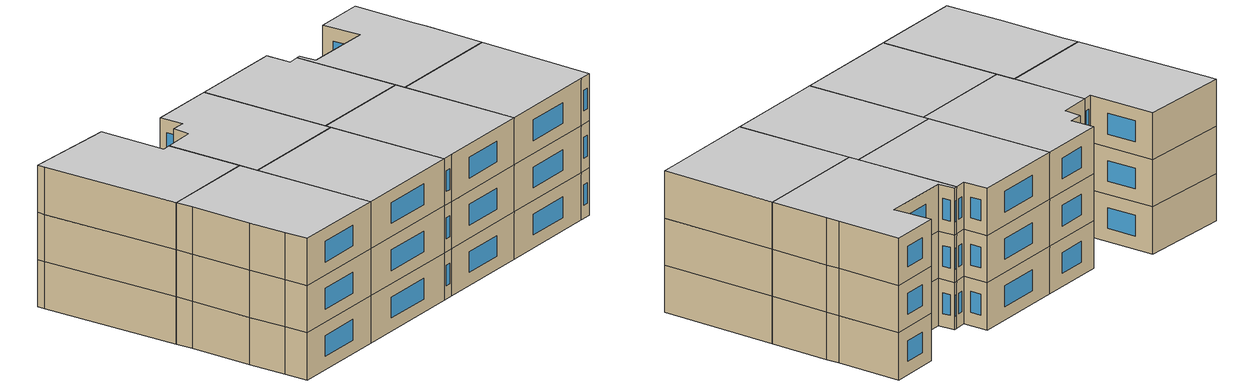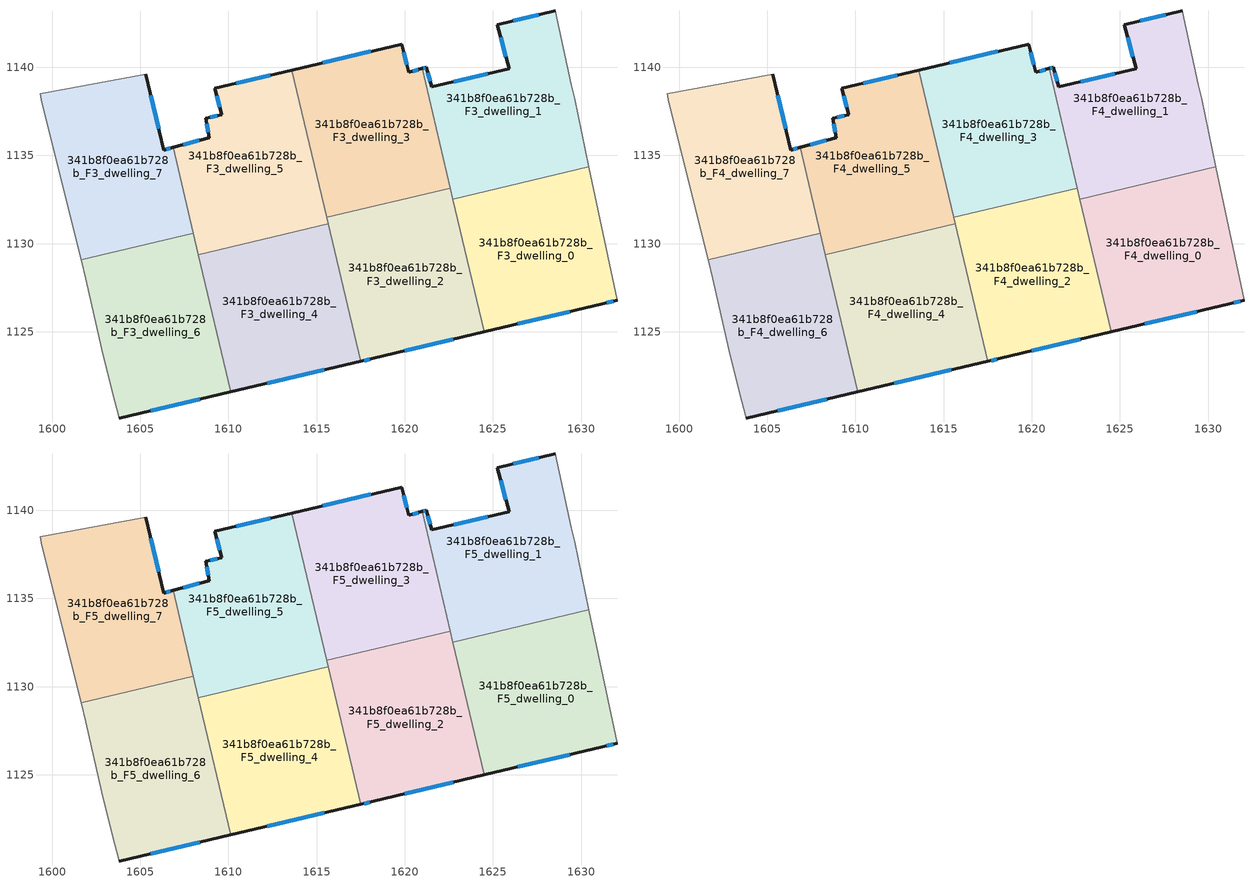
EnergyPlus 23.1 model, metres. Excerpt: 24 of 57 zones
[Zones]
341b8f0ea61b728b_F3_dwelling_0
 floor to 341b8f0ea61b728b_F2_dwelling_0 (EU_floor_Construction): 1630.45,1134.35 1632.04,1126.79 1631.23,1126.59 1624.51,1124.99 1622.74,1132.53 z9
 wall outside (EU_wall_Construction): 1624.51,1124.99 1631.23,1126.59 1632.04,1126.79 z9:12
 wall to 341b8f0ea61b728b_F3_dwelling_1 (EU_wall_Construction): 1630.45,1134.35 1622.74,1132.53 z9:12
 wall adiabatic (EU_wall_Construction): 1632.04,1126.79 1630.45,1134.35 z9:12
 wall to 341b8f0ea61b728b_F3_dwelling_2 (EU_wall_Construction): 1622.74,1132.53 1624.51,1124.99 z9:12
 window (EU_Window_Construction): 1626.4,1125.44 1629.35,1126.15 / 1631.46,1126.65 1631.81,1126.74 z9.84:11.16
341b8f0ea61b728b_F3_dwelling_1
 floor to 341b8f0ea61b728b_F2_dwelling_1 (EU_floor_Construction): 1628.54,1143.21 1629.44,1139 1629.64,1138.2 1630.45,1134.35 1622.74,1132.53 1620.99,1139.93 1621.23,1140.01 1621.53,1138.91 1625.94,1139.91 1625.23,1142.41 z9
 wall outside (EU_wall_Construction): 1628.54,1143.21 1625.23,1142.41 1625.94,1139.91 1621.53,1138.91 1621.23,1140.01 1620.99,1139.93 z9:12
 wall adiabatic (EU_wall_Construction): 1630.45,1134.35 1629.64,1138.2 1629.44,1139 1628.54,1143.21 z9:12
 wall to 341b8f0ea61b728b_F3_dwelling_3 (EU_wall_Construction): 1620.99,1139.93 1622.59,1133.15 z9:12
 wall to 341b8f0ea61b728b_F3_dwelling_2 (EU_wall_Construction): 1622.59,1133.15 1622.74,1132.53 z9:12
 window (EU_Window_Construction): 1621.16,1139.99 1621.06,1139.95 / 1621.45,1139.21 1621.32,1139.7 / 1624.7,1139.62 1622.77,1139.19 / 1625.43,1141.71 1625.74,1140.61 / 1627.61,1142.98 1626.16,1142.63 z9.84:11.16
341b8f0ea61b728b_F3_dwelling_2
 floor to 341b8f0ea61b728b_F2_dwelling_2 (EU_floor_Construction): 1622.59,1133.15 1624.51,1124.99 1618.22,1123.5 1617.49,1123.32 1615.57,1131.5 z9
 wall outside (EU_wall_Construction): 1617.49,1123.32 1618.22,1123.5 1624.51,1124.99 z9:12
 wall to 341b8f0ea61b728b_F3_dwelling_3 (EU_wall_Construction): 1622.59,1133.15 1615.57,1131.5 z9:12
 wall to 341b8f0ea61b728b_F3_dwelling_4 (EU_wall_Construction): 1615.66,1131.11 1617.49,1123.32 z9:12
 wall to 341b8f0ea61b728b_F3_dwelling_5 (EU_wall_Construction): 1615.57,1131.5 1615.66,1131.11 z9:12
 window (EU_Window_Construction): 1617.7,1123.37 1618.02,1123.45 / 1619.99,1123.91 1622.75,1124.57 z9.84:11.16
341b8f0ea61b728b_F3_dwelling_3
 floor to 341b8f0ea61b728b_F2_dwelling_3 (EU_floor_Construction): 1620.99,1139.93 1622.59,1133.15 1615.57,1131.5 1613.6,1139.84 1619.83,1141.31 1620.23,1139.71 z9
 wall outside (EU_wall_Construction): 1620.99,1139.93 1620.23,1139.71 1619.83,1141.31 1613.6,1139.84 z9:12
 wall to 341b8f0ea61b728b_F3_dwelling_5 (EU_wall_Construction): 1613.6,1139.84 1615.57,1131.5 z9:12
 window (EU_Window_Construction): 1618.08,1140.9 1615.35,1140.25 / 1620.12,1140.15 1619.94,1140.86 / 1620.78,1139.87 1620.44,1139.77 z9.84:11.16
341b8f0ea61b728b_F3_dwelling_4
 floor to 341b8f0ea61b728b_F2_dwelling_4 (EU_floor_Construction): 1615.66,1131.12 1617.49,1123.32 1610.14,1121.59 1608.3,1129.38 z9
 wall outside (EU_wall_Construction): 1610.14,1121.59 1617.49,1123.32 z9:12
 wall to 341b8f0ea61b728b_F3_dwelling_5 (EU_wall_Construction): 1615.66,1131.12 1608.3,1129.38 z9:12
 wall to 341b8f0ea61b728b_F3_dwelling_6 (EU_wall_Construction): 1608.3,1129.38 1610.14,1121.59 z9:12
 window (EU_Window_Construction): 1612.2,1122.07 1615.43,1122.84 z9.84:11.16
341b8f0ea61b728b_F3_dwelling_5
 floor to 341b8f0ea61b728b_F2_dwelling_5 (EU_floor_Construction): 1613.6,1139.84 1615.66,1131.12 1608.3,1129.38 1606.86,1135.45 1608.92,1136.01 1608.72,1137.11 1609.62,1137.31 1609.22,1138.81 z9
 wall outside (EU_wall_Construction): 1613.6,1139.84 1609.22,1138.81 1609.62,1137.31 1608.72,1137.11 1608.92,1136.01 1606.86,1135.45 z9:12
 wall to 341b8f0ea61b728b_F3_dwelling_7 (EU_wall_Construction): 1606.86,1135.45 1608.01,1130.59 z9:12
 wall to 341b8f0ea61b728b_F3_dwelling_6 (EU_wall_Construction): 1608.01,1130.59 1608.3,1129.38 z9:12
 window (EU_Window_Construction): 1612.37,1139.55 1610.45,1139.1 / 1608.34,1135.85 1607.44,1135.61 / 1608.78,1136.8 1608.87,1136.31 / 1609.37,1137.25 1608.97,1137.16 / 1609.34,1138.39 1609.51,1137.73 z9.84:11.16
341b8f0ea61b728b_F3_dwelling_6
 floor to 341b8f0ea61b728b_F2_dwelling_6 (EU_floor_Construction): 1608.01,1130.59 1610.14,1121.59 1603.81,1120.1 1603.41,1121.6 1602.81,1124 1601.92,1128 1601.64,1129.09 z9
 wall outside (EU_wall_Construction): 1603.81,1120.1 1610.14,1121.59 z9:12
 wall adiabatic (EU_wall_Construction): 1601.64,1129.09 1601.92,1128 1602.81,1124 1603.41,1121.6 1603.81,1120.1 z9:12
 wall to 341b8f0ea61b728b_F3_dwelling_7 (EU_wall_Construction): 1608.01,1130.59 1601.64,1129.09 z9:12
 window (EU_Window_Construction): 1605.59,1120.51 1608.36,1121.17 z9.84:11.16
341b8f0ea61b728b_F3_dwelling_7
 floor to 341b8f0ea61b728b_F2_dwelling_7 (EU_floor_Construction): 1605.32,1139.61 1606.32,1135.31 1606.86,1135.45 1608.01,1130.59 1601.64,1129.09 1599.42,1138.01 1599.32,1138.51 z9
 wall outside (EU_wall_Construction): 1606.86,1135.45 1606.32,1135.31 1605.32,1139.61 z9:12
 wall adiabatic (EU_wall_Construction): 1605.32,1139.61 1599.32,1138.51 1599.42,1138.01 1601.64,1129.09 z9:12
 window (EU_Window_Construction): 1606.04,1136.51 1605.6,1138.41 / 1606.71,1135.41 1606.47,1135.35 z9.84:11.16
341b8f0ea61b728b_F4_dwelling_0
 floor to 341b8f0ea61b728b_F3_dwelling_0 (EU_floor_Construction): 1630.45,1134.35 1632.04,1126.79 1631.23,1126.59 1624.51,1124.99 1622.74,1132.53 z12
 wall outside (EU_wall_Construction): 1624.51,1124.99 1631.23,1126.59 1632.04,1126.79 z12:15
 wall to 341b8f0ea61b728b_F4_dwelling_1 (EU_wall_Construction): 1630.45,1134.35 1622.74,1132.53 z12:15
 wall adiabatic (EU_wall_Construction): 1632.04,1126.79 1630.45,1134.35 z12:15
 wall to 341b8f0ea61b728b_F4_dwelling_2 (EU_wall_Construction): 1622.74,1132.53 1624.51,1124.99 z12:15
 window (EU_Window_Construction): 1626.4,1125.44 1629.35,1126.15 / 1631.46,1126.65 1631.81,1126.74 z12.84:14.16
341b8f0ea61b728b_F4_dwelling_1
 floor to 341b8f0ea61b728b_F3_dwelling_1 (EU_floor_Construction): 1628.54,1143.21 1629.44,1139 1629.64,1138.2 1630.45,1134.35 1622.74,1132.53 1620.99,1139.93 1621.23,1140.01 1621.53,1138.91 1625.94,1139.91 1625.23,1142.41 z12
 wall outside (EU_wall_Construction): 1628.54,1143.21 1625.23,1142.41 1625.94,1139.91 1621.53,1138.91 1621.23,1140.01 1620.99,1139.93 z12:15
 wall adiabatic (EU_wall_Construction): 1630.45,1134.35 1629.64,1138.2 1629.44,1139 1628.54,1143.21 z12:15
 wall to 341b8f0ea61b728b_F4_dwelling_3 (EU_wall_Construction): 1620.99,1139.93 1622.59,1133.15 z12:15
 wall to 341b8f0ea61b728b_F4_dwelling_2 (EU_wall_Construction): 1622.59,1133.15 1622.74,1132.53 z12:15
 window (EU_Window_Construction): 1621.16,1139.99 1621.06,1139.95 / 1621.45,1139.21 1621.32,1139.7 / 1624.7,1139.62 1622.77,1139.19 / 1625.43,1141.71 1625.74,1140.61 / 1627.61,1142.98 1626.16,1142.63 z12.84:14.16
341b8f0ea61b728b_F4_dwelling_2
 floor to 341b8f0ea61b728b_F3_dwelling_2 (EU_floor_Construction): 1622.59,1133.15 1624.51,1124.99 1618.22,1123.5 1617.49,1123.32 1615.57,1131.5 z12
 wall outside (EU_wall_Construction): 1617.49,1123.32 1618.22,1123.5 1624.51,1124.99 z12:15
 wall to 341b8f0ea61b728b_F4_dwelling_3 (EU_wall_Construction): 1622.59,1133.15 1615.57,1131.5 z12:15
 wall to 341b8f0ea61b728b_F4_dwelling_4 (EU_wall_Construction): 1615.66,1131.11 1617.49,1123.32 z12:15
 wall to 341b8f0ea61b728b_F4_dwelling_5 (EU_wall_Construction): 1615.57,1131.5 1615.66,1131.11 z12:15
 window (EU_Window_Construction): 1617.7,1123.37 1618.02,1123.45 / 1619.99,1123.91 1622.75,1124.57 z12.84:14.16
341b8f0ea61b728b_F4_dwelling_3
 floor to 341b8f0ea61b728b_F3_dwelling_3 (EU_floor_Construction): 1620.99,1139.93 1622.59,1133.15 1615.57,1131.5 1613.6,1139.84 1619.83,1141.31 1620.23,1139.71 z12
 wall outside (EU_wall_Construction): 1620.99,1139.93 1620.23,1139.71 1619.83,1141.31 1613.6,1139.84 z12:15
 wall to 341b8f0ea61b728b_F4_dwelling_5 (EU_wall_Construction): 1613.6,1139.84 1615.57,1131.5 z12:15
 window (EU_Window_Construction): 1618.08,1140.9 1615.35,1140.25 / 1620.12,1140.15 1619.94,1140.86 / 1620.78,1139.87 1620.44,1139.77 z12.84:14.16
341b8f0ea61b728b_F4_dwelling_4
 floor to 341b8f0ea61b728b_F3_dwelling_4 (EU_floor_Construction): 1615.66,1131.12 1617.49,1123.32 1610.14,1121.59 1608.3,1129.38 z12
 wall outside (EU_wall_Construction): 1610.14,1121.59 1617.49,1123.32 z12:15
 wall to 341b8f0ea61b728b_F4_dwelling_5 (EU_wall_Construction): 1615.66,1131.12 1608.3,1129.38 z12:15
 wall to 341b8f0ea61b728b_F4_dwelling_6 (EU_wall_Construction): 1608.3,1129.38 1610.14,1121.59 z12:15
 window (EU_Window_Construction): 1612.2,1122.07 1615.43,1122.84 z12.84:14.16
341b8f0ea61b728b_F4_dwelling_5
 floor to 341b8f0ea61b728b_F3_dwelling_5 (EU_floor_Construction): 1613.6,1139.84 1615.66,1131.12 1608.3,1129.38 1606.86,1135.45 1608.92,1136.01 1608.72,1137.11 1609.62,1137.31 1609.22,1138.81 z12
 wall outside (EU_wall_Construction): 1613.6,1139.84 1609.22,1138.81 1609.62,1137.31 1608.72,1137.11 1608.92,1136.01 1606.86,1135.45 z12:15
 wall to 341b8f0ea61b728b_F4_dwelling_7 (EU_wall_Construction): 1606.86,1135.45 1608.01,1130.59 z12:15
 wall to 341b8f0ea61b728b_F4_dwelling_6 (EU_wall_Construction): 1608.01,1130.59 1608.3,1129.38 z12:15
 window (EU_Window_Construction): 1612.37,1139.55 1610.45,1139.1 / 1608.34,1135.85 1607.44,1135.61 / 1608.78,1136.8 1608.87,1136.31 / 1609.37,1137.25 1608.97,1137.16 / 1609.34,1138.39 1609.51,1137.73 z12.84:14.16
341b8f0ea61b728b_F4_dwelling_6
 floor to 341b8f0ea61b728b_F3_dwelling_6 (EU_floor_Construction): 1608.01,1130.59 1610.14,1121.59 1603.81,1120.1 1603.41,1121.6 1602.81,1124 1601.92,1128 1601.64,1129.09 z12
 wall outside (EU_wall_Construction): 1603.81,1120.1 1610.14,1121.59 z12:15
 wall adiabatic (EU_wall_Construction): 1601.64,1129.09 1601.92,1128 1602.81,1124 1603.41,1121.6 1603.81,1120.1 z12:15
 wall to 341b8f0ea61b728b_F4_dwelling_7 (EU_wall_Construction): 1608.01,1130.59 1601.64,1129.09 z12:15
 window (EU_Window_Construction): 1605.59,1120.51 1608.36,1121.17 z12.84:14.16
341b8f0ea61b728b_F4_dwelling_7
 floor to 341b8f0ea61b728b_F3_dwelling_7 (EU_floor_Construction): 1605.32,1139.61 1606.32,1135.31 1606.86,1135.45 1608.01,1130.59 1601.64,1129.09 1599.42,1138.01 1599.32,1138.51 z12
 wall outside (EU_wall_Construction): 1606.86,1135.45 1606.32,1135.31 1605.32,1139.61 z12:15
 wall adiabatic (EU_wall_Construction): 1605.32,1139.61 1599.32,1138.51 1599.42,1138.01 1601.64,1129.09 z12:15
 window (EU_Window_Construction): 1606.04,1136.51 1605.6,1138.41 / 1606.71,1135.41 1606.47,1135.35 z12.84:14.16
341b8f0ea61b728b_F5_dwelling_0
 floor to 341b8f0ea61b728b_F4_dwelling_0 (EU_floor_Construction): 1630.45,1134.35 1632.04,1126.79 1631.23,1126.59 1624.51,1124.99 1622.74,1132.53 z15
 wall outside (EU_wall_Construction): 1624.51,1124.99 1631.23,1126.59 1632.04,1126.79 z15:18
 wall to 341b8f0ea61b728b_F5_dwelling_1 (EU_wall_Construction): 1630.45,1134.35 1622.74,1132.53 z15:18
 wall adiabatic (EU_wall_Construction): 1632.04,1126.79 1630.45,1134.35 z15:18
 wall to 341b8f0ea61b728b_F5_dwelling_2 (EU_wall_Construction): 1622.74,1132.53 1624.51,1124.99 z15:18
 window (EU_Window_Construction): 1626.4,1125.44 1629.35,1126.15 / 1631.46,1126.65 1631.81,1126.74 z15.84:17.16
 ceiling to 341b8f0ea61b728b_F6_dwelling_0 (EU_floor_Construction): 1631.23,1126.59 1632.04,1126.79 1630.45,1134.35 1622.74,1132.53 1624.51,1124.99 z18
341b8f0ea61b728b_F5_dwelling_1
 floor to 341b8f0ea61b728b_F4_dwelling_1 (EU_floor_Construction): 1628.54,1143.21 1629.44,1139 1629.64,1138.2 1630.45,1134.35 1622.74,1132.53 1620.99,1139.93 1621.23,1140.01 1621.53,1138.91 1625.94,1139.91 1625.23,1142.41 z15
 wall outside (EU_wall_Construction): 1628.54,1143.21 1625.23,1142.41 1625.94,1139.91 1621.53,1138.91 1621.23,1140.01 1620.99,1139.93 z15:18
 wall adiabatic (EU_wall_Construction): 1630.45,1134.35 1629.64,1138.2 1629.44,1139 1628.54,1143.21 z15:18
 wall to 341b8f0ea61b728b_F5_dwelling_3 (EU_wall_Construction): 1620.99,1139.93 1622.59,1133.15 z15:18
 wall to 341b8f0ea61b728b_F5_dwelling_2 (EU_wall_Construction): 1622.59,1133.15 1622.74,1132.53 z15:18
 window (EU_Window_Construction): 1621.16,1139.99 1621.06,1139.95 / 1621.45,1139.21 1621.32,1139.7 / 1624.7,1139.62 1622.77,1139.19 / 1625.43,1141.71 1625.74,1140.61 / 1627.61,1142.98 1626.16,1142.63 z15.84:17.16
 ceiling to 341b8f0ea61b728b_F6_dwelling_1 (EU_floor_Construction): 1630.45,1134.35 1629.64,1138.2 1629.44,1139 1628.54,1143.21 1625.23,1142.41 1625.94,1139.91 1621.53,1138.91 1621.23,1140.01 1620.99,1139.93 1622.74,1132.53 z18
341b8f0ea61b728b_F5_dwelling_2
 floor to 341b8f0ea61b728b_F4_dwelling_2 (EU_floor_Construction): 1622.59,1133.15 1624.51,1124.99 1618.22,1123.5 1617.49,1123.32 1615.57,1131.5 z15
 wall outside (EU_wall_Construction): 1617.49,1123.32 1618.22,1123.5 1624.51,1124.99 z15:18
 wall to 341b8f0ea61b728b_F5_dwelling_3 (EU_wall_Construction): 1622.59,1133.15 1615.57,1131.5 z15:18
 wall to 341b8f0ea61b728b_F5_dwelling_4 (EU_wall_Construction): 1615.66,1131.11 1617.49,1123.32 z15:18
 wall to 341b8f0ea61b728b_F5_dwelling_5 (EU_wall_Construction): 1615.57,1131.5 1615.66,1131.11 z15:18
 window (EU_Window_Construction): 1617.7,1123.37 1618.02,1123.45 / 1619.99,1123.91 1622.75,1124.57 z15.84:17.16
 ceiling to 341b8f0ea61b728b_F6_dwelling_2 (EU_floor_Construction): 1624.51,1124.99 1622.59,1133.15 1615.57,1131.5 1617.49,1123.32 1618.22,1123.5 z18
341b8f0ea61b728b_F5_dwelling_3
 floor to 341b8f0ea61b728b_F4_dwelling_3 (EU_floor_Construction): 1620.99,1139.93 1622.59,1133.15 1615.57,1131.5 1613.6,1139.84 1619.83,1141.31 1620.23,1139.71 z15
 wall outside (EU_wall_Construction): 1620.99,1139.93 1620.23,1139.71 1619.83,1141.31 1613.6,1139.84 z15:18
 wall to 341b8f0ea61b728b_F5_dwelling_5 (EU_wall_Construction): 1613.6,1139.84 1615.57,1131.5 z15:18
 window (EU_Window_Construction): 1618.08,1140.9 1615.35,1140.25 / 1620.12,1140.15 1619.94,1140.86 / 1620.78,1139.87 1620.44,1139.77 z15.84:17.16
 ceiling to 341b8f0ea61b728b_F6_dwelling_3 (EU_floor_Construction): 1622.59,1133.15 1620.99,1139.93 1620.23,1139.71 1619.83,1141.31 1613.6,1139.84 1615.57,1131.5 z18
341b8f0ea61b728b_F5_dwelling_4
 floor to 341b8f0ea61b728b_F4_dwelling_4 (EU_floor_Construction): 1615.66,1131.12 1617.49,1123.32 1610.14,1121.59 1608.3,1129.38 z15
 wall outside (EU_wall_Construction): 1610.14,1121.59 1617.49,1123.32 z15:18
 wall to 341b8f0ea61b728b_F5_dwelling_5 (EU_wall_Construction): 1615.66,1131.12 1608.3,1129.38 z15:18
 wall to 341b8f0ea61b728b_F5_dwelling_6 (EU_wall_Construction): 1608.3,1129.38 1610.14,1121.59 z15:18
 window (EU_Window_Construction): 1612.2,1122.07 1615.43,1122.84 z15.84:17.16
 ceiling to 341b8f0ea61b728b_F6_dwelling_4 (EU_floor_Construction): 1617.49,1123.32 1615.66,1131.12 1608.3,1129.38 1610.14,1121.59 z18
341b8f0ea61b728b_F5_dwelling_5
 floor to 341b8f0ea61b728b_F4_dwelling_5 (EU_floor_Construction): 1613.6,1139.84 1615.66,1131.12 1608.3,1129.38 1606.86,1135.45 1608.92,1136.01 1608.72,1137.11 1609.62,1137.31 1609.22,1138.81 z15
 wall outside (EU_wall_Construction): 1613.6,1139.84 1609.22,1138.81 1609.62,1137.31 1608.72,1137.11 1608.92,1136.01 1606.86,1135.45 z15:18
 wall to 341b8f0ea61b728b_F5_dwelling_7 (EU_wall_Construction): 1606.86,1135.45 1608.01,1130.59 z15:18
 wall to 341b8f0ea61b728b_F5_dwelling_6 (EU_wall_Construction): 1608.01,1130.59 1608.3,1129.38 z15:18
 window (EU_Window_Construction): 1612.37,1139.55 1610.45,1139.1 / 1608.34,1135.85 1607.44,1135.61 / 1608.78,1136.8 1608.87,1136.31 / 1609.37,1137.25 1608.97,1137.16 / 1609.34,1138.39 1609.51,1137.73 z15.84:17.16
 ceiling to 341b8f0ea61b728b_F6_dwelling_5 (EU_floor_Construction): 1615.66,1131.12 1613.6,1139.84 1609.22,1138.81 1609.62,1137.31 1608.72,1137.11 1608.92,1136.01 1606.86,1135.45 1608.3,1129.38 z18
341b8f0ea61b728b_F5_dwelling_6
 floor to 341b8f0ea61b728b_F4_dwelling_6 (EU_floor_Construction): 1608.01,1130.59 1610.14,1121.59 1603.81,1120.1 1603.41,1121.6 1602.81,1124 1601.92,1128 1601.64,1129.09 z15
 wall outside (EU_wall_Construction): 1603.81,1120.1 1610.14,1121.59 z15:18
 wall adiabatic (EU_wall_Construction): 1601.64,1129.09 1601.92,1128 1602.81,1124 1603.41,1121.6 1603.81,1120.1 z15:18
 wall to 341b8f0ea61b728b_F5_dwelling_7 (EU_wall_Construction): 1608.01,1130.59 1601.64,1129.09 z15:18
 window (EU_Window_Construction): 1605.59,1120.51 1608.36,1121.17 z15.84:17.16
 ceiling to 341b8f0ea61b728b_F6_dwelling_6 (EU_floor_Construction): 1610.14,1121.59 1608.01,1130.59 1601.64,1129.09 1601.92,1128 1602.81,1124 1603.41,1121.6 1603.81,1120.1 z18
341b8f0ea61b728b_F5_dwelling_7
 floor to 341b8f0ea61b728b_F4_dwelling_7 (EU_floor_Construction): 1605.32,1139.61 1606.32,1135.31 1606.86,1135.45 1608.01,1130.59 1601.64,1129.09 1599.42,1138.01 1599.32,1138.51 z15
 wall outside (EU_wall_Construction): 1606.86,1135.45 1606.32,1135.31 1605.32,1139.61 z15:18
 wall adiabatic (EU_wall_Construction): 1605.32,1139.61 1599.32,1138.51 1599.42,1138.01 1601.64,1129.09 z15:18
 window (EU_Window_Construction): 1606.04,1136.51 1605.6,1138.41 / 1606.71,1135.41 1606.47,1135.35 z15.84:17.16
 ceiling to 341b8f0ea61b728b_F6_dwelling_7 (EU_floor_Construction): 1608.01,1130.59 1606.86,1135.45 1606.32,1135.31 1605.32,1139.61 1599.32,1138.51 1599.42,1138.01 1601.64,1129.09 z18
[Building]
EU S2 Campaign: North Axis=0; Terrain=City; Solar Distribution=FullExterior
[Site:Location]
Lyon-Bron: Latitude=45.75; Longitude=5; Time Zone=1; Elevation=198
[SizingPeriod:WeatherFileDays]
AnnualSizingPeriod: Begin Month=1; Begin Day of Month=1; End Month=12; End Day of Month=31; Day of Week for Start Day=Monday; Use Weather File Daylight Saving Period=No; Use Weather File Rain and Snow Indicators=No
[MATERIAL]
EU_InternalMass_Material: Roughness=MediumRough; Thickness=0.1; Conductivity=1; Density=1800; Specific Heat=900; Thermal Absorptance=0.9; Solar Absorptance=0.7; Visible Absorptance=0.7
[MATERIAL:NOMASS] Roughness=MediumRough; Thermal Absorptance=0.9; Solar Absorptance=0.7; Visible Absorptance=0.7
Name | Thermal Resistance
EU_wall_NoMass | 0.776494
EU_floor_NoMass | 0.421597
[WINDOWMATERIAL:SIMPLEGLAZINGSYSTEM]
EU_Window_SimpleGlazing: UFactor=4.24961; Solar Heat Gain Coefficient=0.83; Visible Transmittance=0.83
[CONSTRUCTION]
EU_wall_Construction: EU_wall_NoMass
EU_floor_Construction: EU_floor_NoMass
EU_Window_Construction: EU_Window_SimpleGlazing
EU_InternalMass_Construction: EU_InternalMass_Material
[ZONE] Type=1; Multiplier=1; Ceiling Height=autocalculate; Floor Area=autocalculate; Part of Total Floor Area=Yes
Name | Volume
341b8f0ea61b728b_F3_dwelling_0; 341b8f0ea61b728b_F4_dwelling_0; 341b8f0ea61b728b_F5_dwelling_0 | 181.633
341b8f0ea61b728b_F3_dwelling_1; 341b8f0ea61b728b_F4_dwelling_1; 341b8f0ea61b728b_F5_dwelling_1; 341b8f0ea61b728b_F3_dwelling_5; 341b8f0ea61b728b_F4_dwelling_5; 341b8f0ea61b728b_F5_dwelling_5; 341b8f0ea61b728b_F3_dwelling_7; 341b8f0ea61b728b_F4_dwelling_7; 341b8f0ea61b728b_F5_dwelling_7 | 181.619
341b8f0ea61b728b_F3_dwelling_2; 341b8f0ea61b728b_F4_dwelling_2; 341b8f0ea61b728b_F5_dwelling_2 | 181.617
341b8f0ea61b728b_F3_dwelling_3; 341b8f0ea61b728b_F4_dwelling_3; 341b8f0ea61b728b_F5_dwelling_3 | 181.616
341b8f0ea61b728b_F3_dwelling_4; 341b8f0ea61b728b_F4_dwelling_4; 341b8f0ea61b728b_F5_dwelling_4 | 181.629
341b8f0ea61b728b_F3_dwelling_6; 341b8f0ea61b728b_F4_dwelling_6; 341b8f0ea61b728b_F5_dwelling_6 | 181.606
[INTERNALMASS] Construction=EU_InternalMass_Construction
Name | Zone or ZoneList | Surface Area
341b8f0ea61b728b_F3_dwelling_0_EU_InternalMass | 341b8f0ea61b728b_F3_dwelling_0 | 60.5428
341b8f0ea61b728b_F3_dwelling_1_EU_InternalMass | 341b8f0ea61b728b_F3_dwelling_1 | 60.5404
341b8f0ea61b728b_F3_dwelling_2_EU_InternalMass | 341b8f0ea61b728b_F3_dwelling_2 | 60.5387
341b8f0ea61b728b_F3_dwelling_3_EU_InternalMass | 341b8f0ea61b728b_F3_dwelling_3 | 60.5369
341b8f0ea61b728b_F3_dwelling_4_EU_InternalMass | 341b8f0ea61b728b_F3_dwelling_4 | 60.5429
341b8f0ea61b728b_F3_dwelling_5_EU_InternalMass | 341b8f0ea61b728b_F3_dwelling_5 | 60.5401
341b8f0ea61b728b_F3_dwelling_6_EU_InternalMass | 341b8f0ea61b728b_F3_dwelling_6 | 60.5357
341b8f0ea61b728b_F3_dwelling_7_EU_InternalMass | 341b8f0ea61b728b_F3_dwelling_7 | 60.5386
341b8f0ea61b728b_F4_dwelling_0_EU_InternalMass | 341b8f0ea61b728b_F4_dwelling_0 | 60.5428
341b8f0ea61b728b_F4_dwelling_1_EU_InternalMass | 341b8f0ea61b728b_F4_dwelling_1 | 60.5404
341b8f0ea61b728b_F4_dwelling_2_EU_InternalMass | 341b8f0ea61b728b_F4_dwelling_2 | 60.5387
341b8f0ea61b728b_F4_dwelling_3_EU_InternalMass | 341b8f0ea61b728b_F4_dwelling_3 | 60.5369
341b8f0ea61b728b_F4_dwelling_4_EU_InternalMass | 341b8f0ea61b728b_F4_dwelling_4 | 60.5429
341b8f0ea61b728b_F4_dwelling_5_EU_InternalMass | 341b8f0ea61b728b_F4_dwelling_5 | 60.5401
341b8f0ea61b728b_F4_dwelling_6_EU_InternalMass | 341b8f0ea61b728b_F4_dwelling_6 | 60.5357
341b8f0ea61b728b_F4_dwelling_7_EU_InternalMass | 341b8f0ea61b728b_F4_dwelling_7 | 60.5386
341b8f0ea61b728b_F5_dwelling_0_EU_InternalMass | 341b8f0ea61b728b_F5_dwelling_0 | 60.5428
341b8f0ea61b728b_F5_dwelling_1_EU_InternalMass | 341b8f0ea61b728b_F5_dwelling_1 | 60.5404
341b8f0ea61b728b_F5_dwelling_2_EU_InternalMass | 341b8f0ea61b728b_F5_dwelling_2 | 60.5387
341b8f0ea61b728b_F5_dwelling_3_EU_InternalMass | 341b8f0ea61b728b_F5_dwelling_3 | 60.5369
341b8f0ea61b728b_F5_dwelling_4_EU_InternalMass | 341b8f0ea61b728b_F5_dwelling_4 | 60.5429
341b8f0ea61b728b_F5_dwelling_5_EU_InternalMass | 341b8f0ea61b728b_F5_dwelling_5 | 60.5401
341b8f0ea61b728b_F5_dwelling_6_EU_InternalMass | 341b8f0ea61b728b_F5_dwelling_6 | 60.5357
341b8f0ea61b728b_F5_dwelling_7_EU_InternalMass | 341b8f0ea61b728b_F5_dwelling_7 | 60.5386
[OTHEREQUIPMENT] Fuel Type=Electricity; Design Level Calculation Method=Watts/Area; Power per Zone Floor Area=1; Fraction Latent=0; Fraction Radiant=0; Fraction Lost=0; Carbon Dioxide Generation Rate=0; EndUse Subcategory=EU_Step8_InternalGains
Name | Zone or ZoneList or Space or SpaceList | Schedule
EU_Step8_InternalGain_341b8f0ea61b728b_F3_dwelling_0_f000 | 341b8f0ea61b728b_F3_dwelling_0 | EU_Step8_GainSchedule_341b8f0ea61b728b_F3_dwelling_0_f000
EU_Step8_InternalGain_341b8f0ea61b728b_F3_dwelling_1_f000 | 341b8f0ea61b728b_F3_dwelling_1 | EU_Step8_GainSchedule_341b8f0ea61b728b_F3_dwelling_1_f000
EU_Step8_InternalGain_341b8f0ea61b728b_F3_dwelling_2_f000 | 341b8f0ea61b728b_F3_dwelling_2 | EU_Step8_GainSchedule_341b8f0ea61b728b_F3_dwelling_2_f000
EU_Step8_InternalGain_341b8f0ea61b728b_F3_dwelling_3_f000 | 341b8f0ea61b728b_F3_dwelling_3 | EU_Step8_GainSchedule_341b8f0ea61b728b_F3_dwelling_3_f000
EU_Step8_InternalGain_341b8f0ea61b728b_F3_dwelling_4_f000 | 341b8f0ea61b728b_F3_dwelling_4 | EU_Step8_GainSchedule_341b8f0ea61b728b_F3_dwelling_4_f000
EU_Step8_InternalGain_341b8f0ea61b728b_F3_dwelling_5_f000 | 341b8f0ea61b728b_F3_dwelling_5 | EU_Step8_GainSchedule_341b8f0ea61b728b_F3_dwelling_5_f000
EU_Step8_InternalGain_341b8f0ea61b728b_F3_dwelling_6_f000 | 341b8f0ea61b728b_F3_dwelling_6 | EU_Step8_GainSchedule_341b8f0ea61b728b_F3_dwelling_6_f000
EU_Step8_InternalGain_341b8f0ea61b728b_F3_dwelling_7_f000 | 341b8f0ea61b728b_F3_dwelling_7 | EU_Step8_GainSchedule_341b8f0ea61b728b_F3_dwelling_7_f000
EU_Step8_InternalGain_341b8f0ea61b728b_F4_dwelling_0_f000 | 341b8f0ea61b728b_F4_dwelling_0 | EU_Step8_GainSchedule_341b8f0ea61b728b_F4_dwelling_0_f000
EU_Step8_InternalGain_341b8f0ea61b728b_F4_dwelling_1_f000 | 341b8f0ea61b728b_F4_dwelling_1 | EU_Step8_GainSchedule_341b8f0ea61b728b_F4_dwelling_1_f000
EU_Step8_InternalGain_341b8f0ea61b728b_F4_dwelling_2_f000 | 341b8f0ea61b728b_F4_dwelling_2 | EU_Step8_GainSchedule_341b8f0ea61b728b_F4_dwelling_2_f000
EU_Step8_InternalGain_341b8f0ea61b728b_F4_dwelling_3_f000 | 341b8f0ea61b728b_F4_dwelling_3 | EU_Step8_GainSchedule_341b8f0ea61b728b_F4_dwelling_3_f000
EU_Step8_InternalGain_341b8f0ea61b728b_F4_dwelling_4_f000 | 341b8f0ea61b728b_F4_dwelling_4 | EU_Step8_GainSchedule_341b8f0ea61b728b_F4_dwelling_4_f000
EU_Step8_InternalGain_341b8f0ea61b728b_F4_dwelling_5_f000 | 341b8f0ea61b728b_F4_dwelling_5 | EU_Step8_GainSchedule_341b8f0ea61b728b_F4_dwelling_5_f000
EU_Step8_InternalGain_341b8f0ea61b728b_F4_dwelling_6_f000 | 341b8f0ea61b728b_F4_dwelling_6 | EU_Step8_GainSchedule_341b8f0ea61b728b_F4_dwelling_6_f000
EU_Step8_InternalGain_341b8f0ea61b728b_F4_dwelling_7_f000 | 341b8f0ea61b728b_F4_dwelling_7 | EU_Step8_GainSchedule_341b8f0ea61b728b_F4_dwelling_7_f000
EU_Step8_InternalGain_341b8f0ea61b728b_F5_dwelling_0_f000 | 341b8f0ea61b728b_F5_dwelling_0 | EU_Step8_GainSchedule_341b8f0ea61b728b_F5_dwelling_0_f000
EU_Step8_InternalGain_341b8f0ea61b728b_F5_dwelling_1_f000 | 341b8f0ea61b728b_F5_dwelling_1 | EU_Step8_GainSchedule_341b8f0ea61b728b_F5_dwelling_1_f000
EU_Step8_InternalGain_341b8f0ea61b728b_F5_dwelling_2_f000 | 341b8f0ea61b728b_F5_dwelling_2 | EU_Step8_GainSchedule_341b8f0ea61b728b_F5_dwelling_2_f000
EU_Step8_InternalGain_341b8f0ea61b728b_F5_dwelling_3_f000 | 341b8f0ea61b728b_F5_dwelling_3 | EU_Step8_GainSchedule_341b8f0ea61b728b_F5_dwelling_3_f000
EU_Step8_InternalGain_341b8f0ea61b728b_F5_dwelling_4_f000 | 341b8f0ea61b728b_F5_dwelling_4 | EU_Step8_GainSchedule_341b8f0ea61b728b_F5_dwelling_4_f000
EU_Step8_InternalGain_341b8f0ea61b728b_F5_dwelling_5_f000 | 341b8f0ea61b728b_F5_dwelling_5 | EU_Step8_GainSchedule_341b8f0ea61b728b_F5_dwelling_5_f000
EU_Step8_InternalGain_341b8f0ea61b728b_F5_dwelling_6_f000 | 341b8f0ea61b728b_F5_dwelling_6 | EU_Step8_GainSchedule_341b8f0ea61b728b_F5_dwelling_6_f000
EU_Step8_InternalGain_341b8f0ea61b728b_F5_dwelling_7_f000 | 341b8f0ea61b728b_F5_dwelling_7 | EU_Step8_GainSchedule_341b8f0ea61b728b_F5_dwelling_7_f000
[ZONEVENTILATION:DESIGNFLOWRATE] Schedule=EU_AlwaysOn; Design Flow Rate Calculation Method=AirChanges/Hour; Air Changes per Hour=0.693814; Ventilation Type=Natural; Fan Pressure Rise=0; Fan Total Efficiency=1; Constant Term Coefficient=1; Temperature Term Coefficient=0; Velocity Term Coefficient=0; Velocity Squared Term Coefficient=0; Minimum Indoor Temperature=-100; Maximum Indoor Temperature=100; Delta Temperature=-100; Minimum Outdoor Temperature=-100; Maximum Outdoor Temperature=100; Maximum Wind Speed=40
Name | Zone or ZoneList or Space or SpaceList
EU_ConstantAir_341b8f0ea61b728b_F3_dwelling_0 | 341b8f0ea61b728b_F3_dwelling_0
EU_ConstantAir_341b8f0ea61b728b_F3_dwelling_1 | 341b8f0ea61b728b_F3_dwelling_1
EU_ConstantAir_341b8f0ea61b728b_F3_dwelling_2 | 341b8f0ea61b728b_F3_dwelling_2
EU_ConstantAir_341b8f0ea61b728b_F3_dwelling_3 | 341b8f0ea61b728b_F3_dwelling_3
EU_ConstantAir_341b8f0ea61b728b_F3_dwelling_4 | 341b8f0ea61b728b_F3_dwelling_4
EU_ConstantAir_341b8f0ea61b728b_F3_dwelling_5 | 341b8f0ea61b728b_F3_dwelling_5
EU_ConstantAir_341b8f0ea61b728b_F3_dwelling_6 | 341b8f0ea61b728b_F3_dwelling_6
EU_ConstantAir_341b8f0ea61b728b_F3_dwelling_7 | 341b8f0ea61b728b_F3_dwelling_7
EU_ConstantAir_341b8f0ea61b728b_F4_dwelling_0 | 341b8f0ea61b728b_F4_dwelling_0
EU_ConstantAir_341b8f0ea61b728b_F4_dwelling_1 | 341b8f0ea61b728b_F4_dwelling_1
EU_ConstantAir_341b8f0ea61b728b_F4_dwelling_2 | 341b8f0ea61b728b_F4_dwelling_2
EU_ConstantAir_341b8f0ea61b728b_F4_dwelling_3 | 341b8f0ea61b728b_F4_dwelling_3
EU_ConstantAir_341b8f0ea61b728b_F4_dwelling_4 | 341b8f0ea61b728b_F4_dwelling_4
EU_ConstantAir_341b8f0ea61b728b_F4_dwelling_5 | 341b8f0ea61b728b_F4_dwelling_5
EU_ConstantAir_341b8f0ea61b728b_F4_dwelling_6 | 341b8f0ea61b728b_F4_dwelling_6
EU_ConstantAir_341b8f0ea61b728b_F4_dwelling_7 | 341b8f0ea61b728b_F4_dwelling_7
EU_ConstantAir_341b8f0ea61b728b_F5_dwelling_0 | 341b8f0ea61b728b_F5_dwelling_0
EU_ConstantAir_341b8f0ea61b728b_F5_dwelling_1 | 341b8f0ea61b728b_F5_dwelling_1
EU_ConstantAir_341b8f0ea61b728b_F5_dwelling_2 | 341b8f0ea61b728b_F5_dwelling_2
EU_ConstantAir_341b8f0ea61b728b_F5_dwelling_3 | 341b8f0ea61b728b_F5_dwelling_3
EU_ConstantAir_341b8f0ea61b728b_F5_dwelling_4 | 341b8f0ea61b728b_F5_dwelling_4
EU_ConstantAir_341b8f0ea61b728b_F5_dwelling_5 | 341b8f0ea61b728b_F5_dwelling_5
EU_ConstantAir_341b8f0ea61b728b_F5_dwelling_6 | 341b8f0ea61b728b_F5_dwelling_6
EU_ConstantAir_341b8f0ea61b728b_F5_dwelling_7 | 341b8f0ea61b728b_F5_dwelling_7
[HVACTEMPLATE:THERMOSTAT] Constant Heating Setpoint=20; Constant Cooling Setpoint=50
EU_HeatOnly_341b8f0ea61b728b_F2_dwelling_6; EU_HeatOnly_341b8f0ea61b728b_F2_dwelling_7; EU_HeatOnly_341b8f0ea61b728b_F3_dwelling_0; EU_HeatOnly_341b8f0ea61b728b_F3_dwelling_1; EU_HeatOnly_341b8f0ea61b728b_F3_dwelling_2; EU_HeatOnly_341b8f0ea61b728b_F3_dwelling_3; EU_HeatOnly_341b8f0ea61b728b_F3_dwelling_4; EU_HeatOnly_341b8f0ea61b728b_F3_dwelling_5; EU_HeatOnly_341b8f0ea61b728b_F3_dwelling_6; EU_HeatOnly_341b8f0ea61b728b_F3_dwelling_7; EU_HeatOnly_341b8f0ea61b728b_F4_dwelling_0; EU_HeatOnly_341b8f0ea61b728b_F4_dwelling_1; EU_HeatOnly_341b8f0ea61b728b_F4_dwelling_2; EU_HeatOnly_341b8f0ea61b728b_F4_dwelling_3; EU_HeatOnly_341b8f0ea61b728b_F4_dwelling_4; EU_HeatOnly_341b8f0ea61b728b_F4_dwelling_5; EU_HeatOnly_341b8f0ea61b728b_F4_dwelling_6; EU_HeatOnly_341b8f0ea61b728b_F4_dwelling_7; EU_HeatOnly_341b8f0ea61b728b_F5_dwelling_0; EU_HeatOnly_341b8f0ea61b728b_F5_dwelling_1; EU_HeatOnly_341b8f0ea61b728b_F5_dwelling_2; EU_HeatOnly_341b8f0ea61b728b_F5_dwelling_3; EU_HeatOnly_341b8f0ea61b728b_F5_dwelling_4; EU_HeatOnly_341b8f0ea61b728b_F5_dwelling_5; EU_HeatOnly_341b8f0ea61b728b_F5_dwelling_6; EU_HeatOnly_341b8f0ea61b728b_F5_dwelling_7; EU_HeatOnly_341b8f0ea61b728b_F6_dwelling_0; EU_HeatOnly_341b8f0ea61b728b_F6_dwelling_1; EU_HeatOnly_341b8f0ea61b728b_F6_dwelling_2; EU_HeatOnly_341b8f0ea61b728b_F6_dwelling_3; EU_HeatOnly_341b8f0ea61b728b_F6_dwelling_4; EU_HeatOnly_341b8f0ea61b728b_F6_dwelling_5; EU_HeatOnly_341b8f0ea61b728b_F6_dwelling_6; EU_HeatOnly_341b8f0ea61b728b_F6_dwelling_7
[HVACTEMPLATE:ZONE:IDEALLOADSAIRSYSTEM] System Availability Schedule=EU_AlwaysOn; Maximum Heating Supply Air Temperature=50; Minimum Cooling Supply Air Temperature=13; Maximum Heating Supply Air Humidity Ratio=0.0156; Minimum Cooling Supply Air Humidity Ratio=0.0077; Heating Limit=NoLimit; Cooling Limit=NoLimit; Heating Availability Schedule=EU_AlwaysOn; Cooling Availability Schedule=EU_CoolingOff; Dehumidification Control Type=ConstantSensibleHeatRatio; Cooling Sensible Heat Ratio=0.7; Dehumidification Setpoint=60; Humidification Control Type=None; Humidification Setpoint=30; Outdoor Air Method=None; Outdoor Air Flow Rate per Person=0.00944; Outdoor Air Flow Rate per Zone Floor Area=0; Outdoor Air Flow Rate per Zone=0; Demand Controlled Ventilation Type=None; Outdoor Air Economizer Type=NoEconomizer; Heat Recovery Type=None; Sensible Heat Recovery Effectiveness=0.7; Latent Heat Recovery Effectiveness=0.65
Name | Template Thermostat
341b8f0ea61b728b_F3_dwelling_0 | EU_HeatOnly_341b8f0ea61b728b_F3_dwelling_0
341b8f0ea61b728b_F3_dwelling_1 | EU_HeatOnly_341b8f0ea61b728b_F3_dwelling_1
341b8f0ea61b728b_F3_dwelling_2 | EU_HeatOnly_341b8f0ea61b728b_F3_dwelling_2
341b8f0ea61b728b_F3_dwelling_3 | EU_HeatOnly_341b8f0ea61b728b_F3_dwelling_3
341b8f0ea61b728b_F3_dwelling_4 | EU_HeatOnly_341b8f0ea61b728b_F3_dwelling_4
341b8f0ea61b728b_F3_dwelling_5 | EU_HeatOnly_341b8f0ea61b728b_F3_dwelling_5
341b8f0ea61b728b_F3_dwelling_6 | EU_HeatOnly_341b8f0ea61b728b_F3_dwelling_6
341b8f0ea61b728b_F3_dwelling_7 | EU_HeatOnly_341b8f0ea61b728b_F3_dwelling_7
341b8f0ea61b728b_F4_dwelling_0 | EU_HeatOnly_341b8f0ea61b728b_F4_dwelling_0
341b8f0ea61b728b_F4_dwelling_1 | EU_HeatOnly_341b8f0ea61b728b_F4_dwelling_1
341b8f0ea61b728b_F4_dwelling_2 | EU_HeatOnly_341b8f0ea61b728b_F4_dwelling_2
341b8f0ea61b728b_F4_dwelling_3 | EU_HeatOnly_341b8f0ea61b728b_F4_dwelling_3
341b8f0ea61b728b_F4_dwelling_4 | EU_HeatOnly_341b8f0ea61b728b_F4_dwelling_4
341b8f0ea61b728b_F4_dwelling_5 | EU_HeatOnly_341b8f0ea61b728b_F4_dwelling_5
341b8f0ea61b728b_F4_dwelling_6 | EU_HeatOnly_341b8f0ea61b728b_F4_dwelling_6
341b8f0ea61b728b_F4_dwelling_7 | EU_HeatOnly_341b8f0ea61b728b_F4_dwelling_7
341b8f0ea61b728b_F5_dwelling_0 | EU_HeatOnly_341b8f0ea61b728b_F5_dwelling_0
341b8f0ea61b728b_F5_dwelling_1 | EU_HeatOnly_341b8f0ea61b728b_F5_dwelling_1
341b8f0ea61b728b_F5_dwelling_2 | EU_HeatOnly_341b8f0ea61b728b_F5_dwelling_2
341b8f0ea61b728b_F5_dwelling_3 | EU_HeatOnly_341b8f0ea61b728b_F5_dwelling_3
341b8f0ea61b728b_F5_dwelling_4 | EU_HeatOnly_341b8f0ea61b728b_F5_dwelling_4
341b8f0ea61b728b_F5_dwelling_5 | EU_HeatOnly_341b8f0ea61b728b_F5_dwelling_5
341b8f0ea61b728b_F5_dwelling_6 | EU_HeatOnly_341b8f0ea61b728b_F5_dwelling_6
341b8f0ea61b728b_F5_dwelling_7 | EU_HeatOnly_341b8f0ea61b728b_F5_dwelling_7
[SIZING:ZONE] Zone Cooling Design Supply Air Temperature Input Method=SupplyAirTemperature; Zone Cooling Design Supply Air Temperature=13; Zone Heating Design Supply Air Temperature Input Method=SupplyAirTemperature; Zone Heating Design Supply Air Temperature=50; Zone Cooling Design Supply Air Humidity Ratio=0.008; Zone Heating Design Supply Air Humidity Ratio=0.008; Cooling Design Air Flow Method=DesignDay; Cooling Design Air Flow Rate=0; Cooling Minimum Air Flow per Zone Floor Area=0.000762; Cooling Minimum Air Flow=0; Cooling Minimum Air Flow Fraction=0.2; Heating Design Air Flow Method=DesignDay; Heating Design Air Flow Rate=0; Heating Maximum Air Flow per Zone Floor Area=0.002032; Heating Maximum Air Flow=0.141576; Heating Maximum Air Flow Fraction=0.3; Account for Dedicated Outdoor Air System=No; Dedicated Outdoor Air System Control Strategy=NeutralSupplyAir; Dedicated Outdoor Air Low Setpoint Temperature for Design=autosize; Dedicated Outdoor Air High Setpoint Temperature for Design=autosize; Zone Load Sizing Method=Sensible Load Only No Latent Load; Zone Latent Cooling Design Supply Air Humidity Ratio Input Method=HumidityRatioDifference; Zone Cooling Design Supply Air Humidity Ratio Difference=0.005; Zone Latent Heating Design Supply Air Humidity Ratio Input Method=HumidityRatioDifference; Zone Humidification Design Supply Air Humidity Ratio Difference=0.005
341b8f0ea61b728b_F3_dwelling_0; 341b8f0ea61b728b_F3_dwelling_1; 341b8f0ea61b728b_F3_dwelling_2; 341b8f0ea61b728b_F3_dwelling_3; 341b8f0ea61b728b_F3_dwelling_4; 341b8f0ea61b728b_F3_dwelling_5; 341b8f0ea61b728b_F3_dwelling_6; 341b8f0ea61b728b_F3_dwelling_7; 341b8f0ea61b728b_F4_dwelling_0; 341b8f0ea61b728b_F4_dwelling_1; 341b8f0ea61b728b_F4_dwelling_2; 341b8f0ea61b728b_F4_dwelling_3; 341b8f0ea61b728b_F4_dwelling_4; 341b8f0ea61b728b_F4_dwelling_5; 341b8f0ea61b728b_F4_dwelling_6; 341b8f0ea61b728b_F4_dwelling_7; 341b8f0ea61b728b_F5_dwelling_0; 341b8f0ea61b728b_F5_dwelling_1; 341b8f0ea61b728b_F5_dwelling_2; 341b8f0ea61b728b_F5_dwelling_3; 341b8f0ea61b728b_F5_dwelling_4; 341b8f0ea61b728b_F5_dwelling_5; 341b8f0ea61b728b_F5_dwelling_6; 341b8f0ea61b728b_F5_dwelling_7
[SCHEDULE:CONSTANT]
Name | Hourly Value
EU_AlwaysOn | 1
EU_CoolingOff | 0
[SCHEDULE:FILE] Column Number=1; Rows to Skip at Top=0; Number of Hours of Data=8760; Column Separator=Comma; Interpolate to Timestep=No; Minutes per Item=60; Adjust Schedule for Daylight Savings=Yes
Name | File
EU_Step8_GainSchedule_341b8f0ea61b728b_F3_dwelling_0_f000 | ../../schedules/341b8f0ea61b728b/341b8f0ea61b728b_F3_dwelling_0_f000_gain.csv
EU_Step8_GainSchedule_341b8f0ea61b728b_F3_dwelling_1_f000 | ../../schedules/341b8f0ea61b728b/341b8f0ea61b728b_F3_dwelling_1_f000_gain.csv
EU_Step8_GainSchedule_341b8f0ea61b728b_F3_dwelling_2_f000 | ../../schedules/341b8f0ea61b728b/341b8f0ea61b728b_F3_dwelling_2_f000_gain.csv
EU_Step8_GainSchedule_341b8f0ea61b728b_F3_dwelling_3_f000 | ../../schedules/341b8f0ea61b728b/341b8f0ea61b728b_F3_dwelling_3_f000_gain.csv
EU_Step8_GainSchedule_341b8f0ea61b728b_F3_dwelling_4_f000 | ../../schedules/341b8f0ea61b728b/341b8f0ea61b728b_F3_dwelling_4_f000_gain.csv
EU_Step8_GainSchedule_341b8f0ea61b728b_F3_dwelling_5_f000 | ../../schedules/341b8f0ea61b728b/341b8f0ea61b728b_F3_dwelling_5_f000_gain.csv
EU_Step8_GainSchedule_341b8f0ea61b728b_F3_dwelling_6_f000 | ../../schedules/341b8f0ea61b728b/341b8f0ea61b728b_F3_dwelling_6_f000_gain.csv
EU_Step8_GainSchedule_341b8f0ea61b728b_F3_dwelling_7_f000 | ../../schedules/341b8f0ea61b728b/341b8f0ea61b728b_F3_dwelling_7_f000_gain.csv
EU_Step8_GainSchedule_341b8f0ea61b728b_F4_dwelling_0_f000 | ../../schedules/341b8f0ea61b728b/341b8f0ea61b728b_F4_dwelling_0_f000_gain.csv
EU_Step8_GainSchedule_341b8f0ea61b728b_F4_dwelling_1_f000 | ../../schedules/341b8f0ea61b728b/341b8f0ea61b728b_F4_dwelling_1_f000_gain.csv
EU_Step8_GainSchedule_341b8f0ea61b728b_F4_dwelling_2_f000 | ../../schedules/341b8f0ea61b728b/341b8f0ea61b728b_F4_dwelling_2_f000_gain.csv
EU_Step8_GainSchedule_341b8f0ea61b728b_F4_dwelling_3_f000 | ../../schedules/341b8f0ea61b728b/341b8f0ea61b728b_F4_dwelling_3_f000_gain.csv
EU_Step8_GainSchedule_341b8f0ea61b728b_F4_dwelling_4_f000 | ../../schedules/341b8f0ea61b728b/341b8f0ea61b728b_F4_dwelling_4_f000_gain.csv
EU_Step8_GainSchedule_341b8f0ea61b728b_F4_dwelling_5_f000 | ../../schedules/341b8f0ea61b728b/341b8f0ea61b728b_F4_dwelling_5_f000_gain.csv
EU_Step8_GainSchedule_341b8f0ea61b728b_F4_dwelling_6_f000 | ../../schedules/341b8f0ea61b728b/341b8f0ea61b728b_F4_dwelling_6_f000_gain.csv
EU_Step8_GainSchedule_341b8f0ea61b728b_F4_dwelling_7_f000 | ../../schedules/341b8f0ea61b728b/341b8f0ea61b728b_F4_dwelling_7_f000_gain.csv
EU_Step8_GainSchedule_341b8f0ea61b728b_F5_dwelling_0_f000 | ../../schedules/341b8f0ea61b728b/341b8f0ea61b728b_F5_dwelling_0_f000_gain.csv
EU_Step8_GainSchedule_341b8f0ea61b728b_F5_dwelling_1_f000 | ../../schedules/341b8f0ea61b728b/341b8f0ea61b728b_F5_dwelling_1_f000_gain.csv
EU_Step8_GainSchedule_341b8f0ea61b728b_F5_dwelling_2_f000 | ../../schedules/341b8f0ea61b728b/341b8f0ea61b728b_F5_dwelling_2_f000_gain.csv
EU_Step8_GainSchedule_341b8f0ea61b728b_F5_dwelling_3_f000 | ../../schedules/341b8f0ea61b728b/341b8f0ea61b728b_F5_dwelling_3_f000_gain.csv
EU_Step8_GainSchedule_341b8f0ea61b728b_F5_dwelling_4_f000 | ../../schedules/341b8f0ea61b728b/341b8f0ea61b728b_F5_dwelling_4_f000_gain.csv
EU_Step8_GainSchedule_341b8f0ea61b728b_F5_dwelling_5_f000 | ../../schedules/341b8f0ea61b728b/341b8f0ea61b728b_F5_dwelling_5_f000_gain.csv
EU_Step8_GainSchedule_341b8f0ea61b728b_F5_dwelling_6_f000 | ../../schedules/341b8f0ea61b728b/341b8f0ea61b728b_F5_dwelling_6_f000_gain.csv
EU_Step8_GainSchedule_341b8f0ea61b728b_F5_dwelling_7_f000 | ../../schedules/341b8f0ea61b728b/341b8f0ea61b728b_F5_dwelling_7_f000_gain.csv
